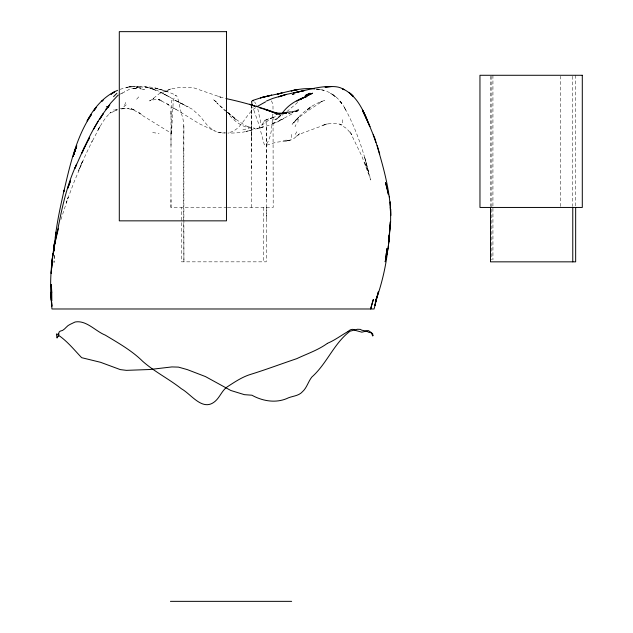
<?xml version="1.0" encoding="UTF-8"?>
<svg xmlns="http://www.w3.org/2000/svg" width="633" height="633" viewBox="0 0 633 633"><rect width="100%" height="100%" fill="white"/><g stroke="black" fill="none" stroke-linecap="round" stroke-linejoin="round"><path stroke-width="0.47" stroke-dasharray="3.17 2.37" d="M227.136 207.45L170.973 207.45L170.997 109.24L171.496 100.505L175.301 100.441L192.329 109.232L200.313 116.535L207.751 125.825L212.878 130.05L218.171 132.297L225.134 133.017M183.594 150.353L183.736 220.268M251.412 207.45L251.546 106.423M251.53 114.201L251.57 106.415L251.546 153.099M560.355 206.469L560.395 76.261M171.013 145.416L171.005 129.852M170.997 114.272L170.997 109.24M183.594 149.491C182.858 137.559 185.786 125.049 181.434 113.79M251.53 168.631L251.554 160.861M257.821 108.9L261.207 124.907L262.015 125.049L271.573 118.023L270.164 118.83L275.822 116.425L265.1 120.12L266.042 121.9L266.453 127.431L266.414 213.574M170.973 207.45L170.997 199.712M266.438 207.434L266.422 238.253M183.91 261.84L183.855 124.535M54.161 255.21L54.034 262.497L54.327 255.115M342.762 119.732L342.295 124.938C335.862 122.406 328.756 123.269 322.324 125.342L327.214 123.926L299.52 134.204L296.608 136.19L299.449 133.8L293.759 138.674L289.613 140.55L276.225 142.259L265.472 145.503L264.301 144.641L258.731 124.021L252.733 107.04M272.839 114.082C271.668 124.654 272.388 136.72 265.583 145.495M291.528 134.41L291.473 138.089L289.613 140.55M297.874 122.272L298.238 118.949M121.394 109.034L125.089 108.124L120.017 108.836L128.879 108.71L126.853 108.362L134.362 110.063L132.724 109.161L134.797 110L131.063 108.654L141.404 114.304L138.706 112.516L141.911 115.182L171.511 133.405L173.157 102.688L173.972 98.321L175.412 95.227L176.536 95.686L177.778 98.115L181.434 113.782M60.942 219.54L68.182 197.298L66.315 202.568L74.267 181.536L85.613 154.792L92.307 140.914L91.516 142.504C97.537 132.131 101.881 120.183 111.139 112.144L109.549 113.521L117.572 109.533M142.037 89.118L144.474 89.57L139.671 88.652L142.037 89.118L142.449 87.837M124.566 105.363L125.856 101.921M295.025 126.758L295.983 124.701M265.1 120.12L263.898 121.56M261.935 125.105L263.763 121.615M296.861 131.751L294.21 135.992M297.724 102.404L286.852 111.614M136.641 99.239L139.371 96.224M280.823 114.984L276.439 119.495L280.949 115.064M280.949 114.921L274.833 119.882L283.267 114.51M123.799 106.85L126.861 104.287M255.677 107.689C244.829 114.541 241.695 130.841 227.801 132.795M292.003 113.893L277.942 121.576L280.775 119.613L283.766 118.506C272.427 125.532 258.834 128.064 246.102 131.419L250.328 130.358C243.096 132.708 235.413 133.183 227.856 133.033M119.684 94.388L124.764 91.635M121.9 93.391L130.351 88.778L140.463 87.386L136.087 87.639C153.17 83.793 167.231 97.134 181.837 103.63M120.033 89.308L130.192 86.65L138.208 86.713L133.682 86.539C148.272 85.044 162.831 89.293 176.014 95.235M166.614 90.622L170.815 89.008L179.274 87.528L193.025 87.599L220.711 97.158L218.029 96.525L227.279 98.859M170.815 89.008L159.128 93.763L151.675 99.753L153.874 98.503L149.515 100.908L154.721 99.531L160.046 99.943L157.672 99.405L160.576 100.307L162.19 101.201L158.424 99.302L168.758 104.936L166.661 103.424L170.934 106.874L176.132 109.541L173.695 107.958L199.34 123.767L214.911 131.102M113.529 109.928L115.507 110.182L118.862 109.121M242.843 129.876L249.038 128.246M264.966 120.341L267.348 119.772L264.554 120.42M292.003 94.546L293.791 94.135M290.444 113.402L288.545 113.837L290.832 113.347M129.077 86.84L126.497 87.433L132.772 86.745L129.077 86.84L131.284 86.776M292.122 94.523L297.106 93.375M283.362 140.415L286.583 140.099M115.507 110.182L117.002 110.102L115.333 109.248M222.436 132.993L226.63 132.835M227.635 207.45L273.203 207.45L273.037 114.415M315.978 89.071C329.018 89.308 340.894 98.526 345.784 110.348L344.186 107.001C355.722 127.803 363.437 150.567 368.897 173.656L364.45 156.557L370.803 180.017L361.831 156.114L349.804 131.332L351.837 134.813L346.718 128.554L339.755 124.258L342.295 124.938M317.639 89.024L323.89 90.305L314.633 88.921M152.664 132.558L159.097 133.5M271.351 100.853L272.981 104.113L273.013 110.87M153.202 89.229L145.139 86.95L151.556 88.533L156.739 90.772L151.556 88.533M220.83 132.835L216.897 131.917M166.985 95.686L159.856 92.046L171.828 98.123M183.657 104.603L177.707 101.589L188.349 106.945M216.075 101.731L213.076 99.381L218.195 103.393M227.564 112.326L236.971 120.017L244.061 124.788L248.824 127.328L247.622 126.671L254.98 128.285C244.552 128.728 235.31 122.343 228.829 114.589M227.738 112.595L235.69 119.146L227.595 112.492M227.453 112.223L230.808 115.143M226.804 111.622L216.969 103.076L225.388 111.084M254.577 101.905L255.843 103.804M256.373 104.991L256.579 105.458M171.511 133.405L171.005 111.463M266.422 238.522L266.216 261.84L181.489 261.84L181.489 207.45M266.406 215.212L266.438 220.45M183.926 259.934L183.744 222.397M266.453 127.431L266.43 199.553M251.562 137.535L251.53 121.987M575.658 75.28L575.658 206.564M572.77 76.261L572.77 206.469M492.941 75.28L492.941 259.87M491.833 76.269L491.833 259.87M490.488 76.261L490.488 206.469M263.763 207.45L263.763 261.84M81.689 163.069L78.278 171.068L83.16 159.912L81.689 163.069M99.246 127.565L97.577 130.786L100.299 125.912L99.246 127.565M298.657 117.105L296.149 120.879L293.301 122.96C301.632 113.046 311.871 104.152 324.523 100.481L320.709 101.992L322.482 101.106C312.093 108.48 300.62 114.478 292.074 124.258L298.657 117.105M309.608 107.966L306.277 110.791L311.27 106.661L309.608 107.966M275.608 122.145L271.628 124.424L275.608 122.145M289.874 140.115L285.19 141.317L289.874 140.115M263.114 126.869L257.394 128.412L263.114 126.869M136.712 88.145L132.265 88.968L136.712 88.145M157.522 88.58L154.943 87.987L168.054 91.959L157.522 88.58M333.037 94.792L330.576 93.439L336.36 97.474L333.037 94.792M234.851 118.854L234.044 118.236L236.481 120.112L234.851 118.854M341.836 103.67L339.146 100.172L341.836 103.67M367.702 170.38L364.418 161.937L367.702 170.38"/><path stroke-width="0.95" d="M51.851 308.311L51.645 302.345L51.843 306.285C48.907 280.989 51.542 255.21 57.595 230.539C61.923 207.948 66.797 185.121 76.625 164.208L74.868 168.354C84.743 146.54 94.127 123.506 109.738 105.078L105.806 109.287M386.716 254.87L388.298 247.194L389.319 235.017L388.298 247.194L385.275 261.627M386.304 253.145L385.853 257.686L387.04 248.397L386.454 252.195M53.346 254.862L53.528 253.137M53.71 251.42L54.628 242.93L53.678 251.974M387.641 250.407C385.663 268.139 381.28 285.507 375.314 302.305L378.368 291.853L374.095 308.983L51.969 308.983M388.298 247.194L390.347 221.795L388.797 241.901L390.616 222.175L390.648 209.025L390.711 215.655C390.26 189.243 382.292 163.385 374.791 138.176C366.673 120.816 361.467 97.26 342.382 88.715L344.02 89.712C338.75 85.756 331.273 86.341 325.038 87.164L331.676 86.531C318.565 86.128 306.071 90.472 293.364 93.004L304.283 90.59L286.179 94.459L278.757 96.794L286.179 94.459M117.556 90.345C103.915 96.089 93.834 108.124 87.077 120.95L91.405 114.549C76.087 137.393 69.97 165.268 63.783 191.72L64.131 190.129C60.602 205.749 57.065 221.431 55.34 237.359L56.02 232.082L53.346 252.258L55.625 239.488M54.335 245.485L58.45 228.236M385.133 261.769L386.122 257.457M88.478 139.758L89.633 137.472L84.854 146.951M93.692 129.069L98.06 121.457M107.839 107.096L110.767 103.021L118.205 95.053M281.851 113.853C287.651 105.038 297.012 99.682 306.855 96.438L299.48 99.603L312.567 93.201L307.701 95.472L305.217 97.34M113.568 96.659L116.899 93.257M282.453 113.465L283.576 112.46L282.096 113.758M102.475 100.615L101.304 101.597L103.321 100.054M348.103 331.47C350.033 329.421 353.206 328.464 355.414 330.402L361.862 332.183L368.303 330.561L371.349 332.594L372.687 336.012L373.13 335.181L372.695 335.395C373.921 331.51 368.026 333.441 367.227 331.241L361.783 330.204L360.383 329.397L357.439 329.255L350.057 331.201C333.971 343.252 326.889 363.714 311.879 376.999C308.2 381.549 306.91 387.728 302.534 391.653C298.903 395.823 293.372 395.934 288.577 397.761C276.653 403.601 262.988 401.346 251.91 395.214L244.401 394.66L230.847 390.498L205.472 376.58L187.305 369.609L178.459 367.116L171.915 366.926L149.855 369.506L126.386 370.352L120.294 369.601L100.52 362.29L81.657 357.685C73.626 349.258 66.37 340.024 56.424 333.908L57.049 338.014L57.429 336.898L58.695 336.273L58.244 335.482L58.972 334.43L58.133 333.456L58.774 333.496L59.098 332.04L60.254 331.13C64.606 330.735 66.291 325.789 70.16 324.365L75.09 322.007C86.381 319.918 95.409 331.194 105.268 335.118C118.3 342.999 131.751 350.508 142.686 361.308C154.61 371.864 168.971 378.906 181.41 388.773C191.498 394.383 202.829 412.194 215.323 401.148C220.363 396.685 222.254 389.548 228.418 386.098C235.626 381.398 242.835 376.659 251.19 374.206C266.548 369.427 281.479 363.793 296.766 358.658C307.1 353.752 317.98 350.191 327.34 343.403M257.077 106.589L265.631 101.802M296.83 101.169L302.566 98.162L299.892 99.721M301.229 98.708L302.978 97.806M292.264 112.183L294.543 111.171M348.095 331.478C341.242 335.34 334.833 340.23 327.657 343.221M266.469 101.027L272.641 98.439L284.692 94.934M252.963 100.37L262.695 97.205L282.112 92.964L277.254 94.167C289.447 91.215 301.973 87.425 314.633 88.921M276.059 114.589L279.272 113.877M286.274 113.252L278.86 113.964L289.811 111.922L292.517 112.049M286.44 113.236L275.197 113.093L265.741 109.628L275.197 113.093L277.396 113.331C261.041 107.555 244.346 102.499 227.279 98.859M170.427 601.35L291.655 601.35M253.398 100.861L252.733 100.497L251.562 101.454L252.1 105.307M259.411 107.705L268.226 110.387M106.368 106.653L108.108 107.365M350.429 93.613L349.068 92.489L353.499 96.635L350.429 93.613L353.167 96.556L351.821 95.1M373.161 134.702L375.891 142.457M377.197 145.432L379.713 154.112M389.35 196.277L389.509 197.29M50.703 292.272L51.036 300.113M390.419 205.907L390.268 201.895L390.45 211.034L390.3 207.078M575.658 207.553L575.658 261.84L490.488 261.84L490.488 207.45M572.77 207.45L572.77 261.84M51.787 292.185L51.684 301.055L51.313 284.628L51.787 292.185M51.637 264.547L51.59 267.854L51.977 260.796L51.637 264.547M51.993 262.893L51.226 273.337L51.993 262.893M54.248 244.678L53.702 250.731L54.43 243.175L54.248 244.678M52.919 253.793L52.001 261.334L52.919 253.793M376.144 299.085L375.005 305.312L376.144 299.085M371.753 304.6L370.653 308.983L373.351 299.472L371.753 304.6M75.034 150.298L73.768 154.658L76.751 145.732L75.034 150.298M74.061 153.55L73.127 156.509L76.126 147.513L74.061 153.55M70.445 181.006L67.842 188.048L70.445 181.006M84.434 147.402L81.894 153.131L85.059 146.239L84.434 147.402M96.074 107.61L93.795 110.767L96.074 107.61M103.06 113.964L99.777 119.139L103.06 113.964M298.285 109.928L297.051 111.361L295.318 111.313L298.285 109.928M113.449 92.458L111.036 94.214L114.731 91.856L113.449 92.458M307.084 94.641L305.225 95.551L310.123 93.249L307.084 94.641M271.644 95.179L260.448 97.87L271.644 95.179M295.302 90.028L291.117 90.946L297.708 89.617L295.302 90.028M226.472 31.65L119.297 31.65L119.297 220.846L226.472 220.846L226.472 31.65M582.297 75.28L479.956 75.28L479.972 207.45L582.297 207.45L582.297 75.28M252.543 105.331L249.639 104.279L254.925 106.194L252.543 105.331M364.561 114.098L362.44 110.095L366.99 119.795L364.561 114.098M365.803 117.026L362.725 110.854L369.894 126.553L365.803 117.026M387.451 189.86L385.529 182.628L388.472 194.79L387.451 189.86"/></g></svg>
